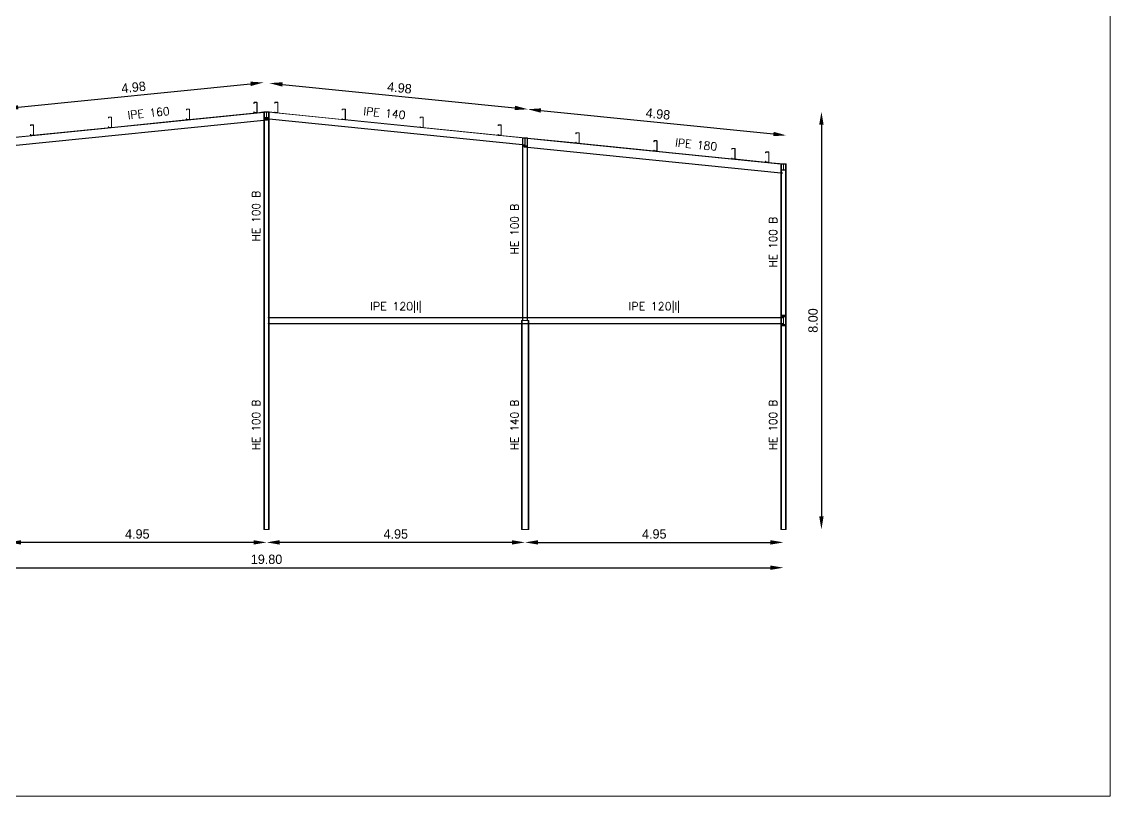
# Model space of a CAD drawing. Header units: millimetres. Extents: x 0 to 149, y -64 to 103.
# Drawn here: x 83.53 to 104.37, y 60.73 to 75.57 of the extents above; entities that cross this region are included whole.
import ezdxf
from ezdxf.enums import TextEntityAlignment as Align

# ---------------------------------------------------------------- set-up
doc = ezdxf.new("R2010")
doc.units = ezdxf.units.MM
for name, color, linetype, lineweight in [('BARRAS_DE_ACERO', 7, 'Continuous', 9), ('COTAS', 13, 'Continuous', 9), ('RECUAD_LIMITES', 2, 'Continuous', 0), ('REFERENCIA_DE_LAS_BARRAS', 2, 'Continuous', 9)]:
    doc.layers.add(name, color=color, linetype=linetype, lineweight=lineweight)
doc.styles.add('CYPETXT', font='romans__.ttf', dxfattribs={"height": 0.2})
doc.styles.add('RomanS', font='')
doc.styles.get('RomanS').set_extended_font_data('Porsche')
doc.dimstyles.new('100-color', dxfattribs={"dimtxt": 0.18, "dimasz": 0.25, "dimexe": 0, "dimexo": 0.5, "dimgap": 0.07, "dimtad": 1, "dimzin": 4, "dimdsep": 46, "dimtxsty": 'RomanS', "dimcen": 0.1, "dimse1": 1, "dimse2": 1, "dimadec": 0, "dimazin": 0, "dimtfac": 1, "dimtix": 1, "dimtmove": 2, "dimatfit": 3, "dimfxl": 1, "dimtvp": 1.058824, "dimtolj": 1, "dimtzin": 1, "dimarcsym": 0})

# ---------------------------------------------------------------- blocks, each defined once
blk = doc.blocks.new('*D194')
at = {"layer": 'COTAS', "color": 0, "lineweight": -2, "transparency": 16777216}
blk.add_line((87.963, 65.594), (83.513, 65.594), dxfattribs=at)
at = {"layer": 'COTAS', "color": 0, "transparency": 16777216}
for points in [[(83.513, 65.636), (83.513, 65.552), (83.263, 65.594)], [(87.963, 65.636), (87.963, 65.552), (88.213, 65.594)]]:
    blk.add_solid(points, dxfattribs=at)
at = {"layer": 'Defpoints', "color": 0, "transparency": 16777216}
for p in [(83.263, 65.843), (88.213, 65.843), (83.263, 65.594)]:
    blk.add_point(p, dxfattribs=at)
at = {"layer": 'COTAS', "color": 0, "transparency": 16777216, "insert": (85.738, 65.754), "char_height": 0.18, "attachment_point": 5, "style": 'RomanS'}
blk.add_mtext('\\A1;4.95', dxfattribs=at)
blk = doc.blocks.new('*D195')
at = {"layer": 'COTAS', "color": 0, "lineweight": -2, "transparency": 16777216}
blk.add_line((92.913, 65.594), (88.463, 65.594), dxfattribs=at)
at = {"layer": 'COTAS', "color": 0, "transparency": 16777216}
for points in [[(88.463, 65.636), (88.463, 65.552), (88.213, 65.594)], [(92.913, 65.636), (92.913, 65.552), (93.163, 65.594)]]:
    blk.add_solid(points, dxfattribs=at)
at = {"layer": 'Defpoints', "color": 0, "transparency": 16777216}
for p in [(88.213, 65.843), (93.163, 65.843), (88.213, 65.594)]:
    blk.add_point(p, dxfattribs=at)
at = {"layer": 'COTAS', "color": 0, "transparency": 16777216, "insert": (90.688, 65.754), "char_height": 0.18, "attachment_point": 5, "style": 'RomanS'}
blk.add_mtext('\\A1;4.95', dxfattribs=at)
blk = doc.blocks.new('*D196')
at = {"layer": 'COTAS', "color": 0, "lineweight": -2, "transparency": 16777216}
blk.add_line((78.563, 65.109), (97.863, 65.109), dxfattribs=at)
at = {"layer": 'COTAS', "color": 0, "transparency": 16777216}
for points in [[(78.563, 65.151), (78.563, 65.068), (78.313, 65.109)], [(97.863, 65.151), (97.863, 65.068), (98.113, 65.109)]]:
    blk.add_solid(points, dxfattribs=at)
at = {"layer": 'Defpoints', "color": 0, "transparency": 16777216}
for p in [(78.313, 65.843), (98.113, 65.843), (98.113, 65.109)]:
    blk.add_point(p, dxfattribs=at)
at = {"layer": 'COTAS', "color": 0, "transparency": 16777216, "insert": (88.213, 65.269), "char_height": 0.18, "attachment_point": 5, "style": 'RomanS'}
blk.add_mtext('\\A1;19.80', dxfattribs=at)
blk = doc.blocks.new('*D199')
at = {"layer": 'COTAS', "color": 0, "lineweight": -2, "transparency": 16777216}
blk.add_line((93.413, 65.594), (97.863, 65.594), dxfattribs=at)
at = {"layer": 'COTAS', "color": 0, "transparency": 16777216}
for points in [[(93.413, 65.636), (93.413, 65.552), (93.163, 65.594)], [(97.863, 65.636), (97.863, 65.552), (98.113, 65.594)]]:
    blk.add_solid(points, dxfattribs=at)
at = {"layer": 'Defpoints', "color": 0, "transparency": 16777216}
for p in [(93.163, 65.843), (98.113, 65.843), (98.113, 65.594)]:
    blk.add_point(p, dxfattribs=at)
at = {"layer": 'COTAS', "color": 0, "transparency": 16777216, "insert": (95.638, 65.754), "char_height": 0.18, "attachment_point": 5, "style": 'RomanS'}
blk.add_mtext('\\A1;4.95', dxfattribs=at)
blk = doc.blocks.new('*D201')
at = {"layer": 'COTAS', "color": 0, "lineweight": -2, "transparency": 16777216}
blk.add_line((76.953, 73.593), (76.953, 70.093), dxfattribs=at)
at = {"layer": 'COTAS', "color": 0, "transparency": 16777216}
for points in [[(76.912, 73.593), (76.995, 73.593), (76.953, 73.843)], [(76.912, 70.093), (76.995, 70.093), (76.953, 69.843)]]:
    blk.add_solid(points, dxfattribs=at)
at = {"layer": 'Defpoints', "color": 0, "transparency": 16777216}
for p in [(88.213, 73.843), (76.953, 69.843), (88.213, 69.843)]:
    blk.add_point(p, dxfattribs=at)
at = {"layer": 'COTAS', "color": 0, "transparency": 16777216, "insert": (76.793, 71.843), "char_height": 0.18, "attachment_point": 5, "rotation": 90, "style": 'RomanS'}
blk.add_mtext('\\A1;4.00', dxfattribs=at)
blk = doc.blocks.new('*D203')
at = {"layer": 'COTAS', "color": 0, "lineweight": -2, "transparency": 16777216}
blk.add_line((83.455, 73.927), (87.908, 74.377), dxfattribs=at)
at = {"layer": 'COTAS', "color": 0, "transparency": 16777216}
for points in [[(87.904, 74.418), (87.912, 74.335), (88.157, 74.402)], [(83.451, 73.968), (83.46, 73.885), (83.207, 73.902)]]:
    blk.add_solid(points, dxfattribs=at)
at = {"layer": 'Defpoints', "color": 0, "transparency": 16777216}
for p in [(88.157, 74.402), (88.213, 73.843), (83.263, 73.343)]:
    blk.add_point(p, dxfattribs=at)
at = {"layer": 'COTAS', "color": 0, "transparency": 16777216, "insert": (85.666, 74.311), "char_height": 0.18, "attachment_point": 5, "rotation": 5.7679, "style": 'RomanS'}
blk.add_mtext('\\A1;4.98', dxfattribs=at)
blk = doc.blocks.new('*D204')
at = {"layer": 'COTAS', "color": 0, "lineweight": -2, "transparency": 16777216}
blk.add_line((88.517, 74.365), (92.97, 73.916), dxfattribs=at)
at = {"layer": 'COTAS', "color": 0, "transparency": 16777216}
for points in [[(88.521, 74.407), (88.513, 74.324), (88.268, 74.39)], [(92.974, 73.957), (92.965, 73.874), (93.218, 73.89)]]:
    blk.add_solid(points, dxfattribs=at)
at = {"layer": 'Defpoints', "color": 0, "transparency": 16777216}
for p in [(88.213, 73.843), (93.218, 73.89), (93.163, 73.343)]:
    blk.add_point(p, dxfattribs=at)
at = {"layer": 'COTAS', "color": 0, "transparency": 16777216, "insert": (90.759, 74.3), "char_height": 0.18, "attachment_point": 5, "rotation": 354.2321, "style": 'RomanS'}
blk.add_mtext('\\A1;4.98', dxfattribs=at)
blk = doc.blocks.new('*D205')
at = {"layer": 'COTAS', "color": 0, "lineweight": -2, "transparency": 16777216}
blk.add_line((93.467, 73.865), (97.92, 73.416), dxfattribs=at)
at = {"layer": 'COTAS', "color": 0, "transparency": 16777216}
for points in [[(93.471, 73.907), (93.463, 73.824), (93.218, 73.89)], [(97.924, 73.457), (97.915, 73.374), (98.168, 73.39)]]:
    blk.add_solid(points, dxfattribs=at)
at = {"layer": 'Defpoints', "color": 0, "transparency": 16777216}
for p in [(98.168, 73.39), (93.163, 73.343), (98.113, 72.843)]:
    blk.add_point(p, dxfattribs=at)
at = {"layer": 'COTAS', "color": 0, "transparency": 16777216, "insert": (95.709, 73.8), "char_height": 0.18, "attachment_point": 5, "rotation": 354.2321, "style": 'RomanS'}
blk.add_mtext('\\A1;4.98', dxfattribs=at)
blk = doc.blocks.new('*D207')
at = {"layer": 'COTAS', "color": 0, "lineweight": -2, "transparency": 16777216}
blk.add_line((98.839, 73.593), (98.839, 66.093), dxfattribs=at)
at = {"layer": 'COTAS', "color": 0, "transparency": 16777216}
for points in [[(98.797, 73.593), (98.881, 73.593), (98.839, 73.843)], [(98.797, 66.093), (98.881, 66.093), (98.839, 65.843)]]:
    blk.add_solid(points, dxfattribs=at)
at = {"layer": 'Defpoints', "color": 0, "transparency": 16777216}
for p in [(88.213, 73.843), (88.213, 65.843), (98.839, 65.843)]:
    blk.add_point(p, dxfattribs=at)
at = {"layer": 'COTAS', "color": 0, "transparency": 16777216, "insert": (98.679, 69.843), "char_height": 0.18, "attachment_point": 5, "rotation": 90, "style": 'RomanS'}
blk.add_mtext('\\A1;8.00', dxfattribs=at)

msp = doc.modelspace()

# ---------------------------------------------------------------- linework, layer by layer
at = {"layer": 'BARRAS_DE_ACERO'}
for p, q in [((87.971, 74.02), (87.972, 74.021)), ((87.971, 74.02), (87.971, 74.018)), ((87.971, 74.003), (87.971, 74.018)), ((87.973, 74.003), (87.971, 74.003)), ((87.972, 74.021), (87.973, 74.022)), ((87.973, 74.022), (87.975, 74.023)), ((87.973, 74.003), (87.973, 74.018)), ((88.026, 74.023), (87.975, 74.023)), ((88.028, 74.022), (88.026, 74.023)), ((88.026, 74.021), (88.027, 74.02)), ((88.028, 74.02), (88.027, 74.02)), ((88.028, 74.022), (88.029, 74.021)), ((88.028, 74.019), (88.028, 74.02)), ((88.029, 74.018), (88.028, 74.019)), ((88.03, 74.02), (88.029, 74.021)), ((88.029, 74.018), (88.029, 73.827)), ((88.031, 74.018), (88.03, 74.02)), ((88.031, 74.018), (88.031, 73.827)), ((88.37, 74.021), (88.369, 74.02)), ((88.369, 74.02), (88.369, 74.018)), ((88.369, 74.018), (88.369, 74.003)), ((88.369, 74.003), (88.371, 74.003)), ((88.371, 74.022), (88.37, 74.021)), ((88.373, 74.023), (88.371, 74.022)), ((88.371, 74.003), (88.371, 74.018)), ((88.372, 74.02), (88.373, 74.021)), ((88.373, 74.023), (88.424, 74.023)), ((88.424, 74.021), (88.373, 74.021)), ((88.426, 74.022), (88.424, 74.023)), ((88.427, 74.021), (88.426, 74.022)), ((88.426, 74.02), (88.426, 74.019)), ((88.426, 74.019), (88.427, 74.018)), ((88.427, 74.021), (88.428, 74.02)), ((88.427, 74.018), (88.427, 73.827)), ((88.429, 74.018), (88.428, 74.02)), ((88.429, 73.827), (88.429, 74.018)), ((88.163, 73.83), (83.337, 73.343)), ((86.678, 73.889), (86.677, 73.887)), ((86.677, 73.887), (86.677, 73.872)), ((86.679, 73.872), (86.677, 73.872)), ((86.679, 73.891), (86.678, 73.889)), ((86.68, 73.892), (86.679, 73.891)), ((86.68, 73.889), (86.679, 73.888)), ((86.679, 73.888), (86.679, 73.887)), ((86.679, 73.887), (86.679, 73.872)), ((86.682, 73.892), (86.68, 73.892)), ((86.682, 73.892), (86.733, 73.892)), ((86.733, 73.892), (86.734, 73.892)), ((86.736, 73.891), (86.734, 73.892)), ((86.735, 73.889), (86.734, 73.89)), ((86.736, 73.891), (86.737, 73.889)), ((86.736, 73.693), (88.014, 73.823)), ((86.737, 73.889), (86.737, 73.887)), ((87.971, 73.843), (87.971, 73.827)), ((87.973, 73.843), (87.971, 73.843)), ((87.971, 73.825), (87.971, 73.827)), ((87.971, 73.825), (87.972, 73.824)), ((87.972, 73.824), (87.973, 73.823)), ((87.973, 73.827), (87.973, 73.843)), ((87.973, 73.826), (87.973, 73.827)), ((87.973, 73.825), (87.973, 73.826)), ((87.973, 73.825), (87.974, 73.825)), ((87.973, 73.823), (87.975, 73.823)), ((87.974, 73.825), (87.975, 73.825)), ((87.975, 73.823), (88.014, 73.823)), ((88.026, 73.823), (88.014, 73.823)), ((88.026, 73.823), (88.028, 73.823)), ((88.028, 73.826), (88.029, 73.827)), ((88.029, 73.824), (88.028, 73.823)), ((88.029, 73.824), (88.03, 73.824)), ((88.03, 73.824), (88.163, 73.838)), ((88.03, 73.825), (88.031, 73.827)), ((88.03, 73.824), (88.03, 73.825)), ((88.163, 73.83), (88.163, 73.684)), ((88.177, 73.843), (88.173, 73.843)), ((88.173, 73.688), (88.173, 73.831)), ((88.177, 73.839), (88.177, 73.843)), ((88.177, 73.839), (88.177, 73.836)), ((88.211, 73.836), (88.177, 73.836)), ((88.211, 73.836), (88.211, 73.835)), ((88.25, 73.836), (88.215, 73.836)), ((88.215, 73.835), (88.215, 73.836)), ((88.215, 73.835), (88.253, 73.832)), ((88.215, 73.754), (88.215, 73.835)), ((88.25, 73.843), (88.25, 73.839)), ((88.25, 73.839), (88.253, 73.839)), ((88.25, 73.839), (88.25, 73.836)), ((88.253, 73.839), (88.253, 73.843)), ((88.253, 73.839), (88.253, 73.832)), ((88.253, 73.832), (88.253, 73.705)), ((93.113, 73.341), (88.263, 73.831)), ((88.263, 73.831), (88.263, 73.704)), ((88.369, 73.843), (88.369, 73.827)), ((88.371, 73.843), (88.369, 73.843)), ((88.369, 73.827), (88.369, 73.827)), ((88.371, 73.827), (88.371, 73.843)), ((88.371, 73.827), (88.371, 73.827)), ((88.371, 73.827), (88.392, 73.825)), ((88.371, 73.826), (88.371, 73.827)), ((88.371, 73.825), (88.371, 73.826)), ((88.371, 73.825), (88.372, 73.825)), ((88.373, 73.825), (88.372, 73.825)), ((88.392, 73.825), (88.373, 73.825)), ((88.424, 73.825), (88.392, 73.825)), ((88.424, 73.823), (88.412, 73.823)), ((88.425, 73.825), (88.424, 73.825)), ((88.424, 73.823), (88.426, 73.823)), ((88.425, 73.825), (88.426, 73.825)), ((88.427, 73.827), (88.426, 73.826)), ((88.426, 73.825), (88.426, 73.826)), ((88.426, 73.823), (88.427, 73.824)), ((88.427, 73.824), (88.428, 73.825)), ((88.428, 73.825), (88.429, 73.827)), ((89.662, 73.889), (89.663, 73.891)), ((89.662, 73.889), (89.662, 73.887)), ((89.662, 73.872), (89.662, 73.887)), ((89.664, 73.872), (89.662, 73.872)), ((89.663, 73.891), (89.665, 73.892)), ((89.665, 73.889), (89.664, 73.888)), ((89.664, 73.887), (89.664, 73.888)), ((89.664, 73.887), (89.664, 73.872)), ((89.665, 73.892), (89.667, 73.892)), ((89.666, 73.89), (89.665, 73.889)), ((89.666, 73.89), (89.667, 73.89)), ((89.667, 73.892), (89.718, 73.892)), ((89.718, 73.89), (89.667, 73.89)), ((89.719, 73.892), (89.718, 73.892)), ((89.718, 73.89), (89.719, 73.89)), ((89.719, 73.892), (89.721, 73.891)), ((89.719, 73.89), (89.719, 73.889)), ((89.719, 73.889), (89.72, 73.888)), ((89.721, 73.891), (89.722, 73.889)), ((89.722, 73.889), (89.722, 73.887)), ((83.353, 73.198), (88.163, 73.684)), ((83.353, 73.191), (88.163, 73.677)), ((83.693, 73.588), (83.692, 73.586)), ((83.692, 73.57), (83.692, 73.586)), ((83.693, 73.588), (83.694, 73.589)), ((83.695, 73.59), (83.694, 73.589)), ((83.694, 73.586), (83.695, 73.587)), ((83.695, 73.59), (83.697, 73.59)), ((83.695, 73.588), (83.695, 73.587)), ((83.695, 73.588), (83.696, 73.588)), ((83.697, 73.59), (83.748, 73.59)), ((83.75, 73.59), (83.748, 73.59)), ((83.748, 73.588), (83.749, 73.588)), ((83.75, 73.588), (83.749, 73.588)), ((83.75, 73.59), (83.751, 73.589)), ((83.751, 73.589), (83.752, 73.588)), ((83.752, 73.588), (83.752, 73.586)), ((83.752, 73.586), (83.752, 73.395)), ((85.186, 73.74), (85.185, 73.738)), ((85.185, 73.738), (85.185, 73.737)), ((85.185, 73.721), (85.185, 73.737)), ((85.185, 73.721), (85.187, 73.721)), ((85.188, 73.741), (85.186, 73.74)), ((85.188, 73.738), (85.187, 73.738)), ((85.187, 73.737), (85.187, 73.738)), ((85.187, 73.721), (85.187, 73.737)), ((85.189, 73.741), (85.188, 73.741)), ((85.24, 73.741), (85.189, 73.741)), ((85.24, 73.739), (85.189, 73.739)), ((85.24, 73.741), (85.242, 73.741)), ((85.242, 73.741), (85.244, 73.74)), ((85.244, 73.74), (85.245, 73.738)), ((85.245, 73.737), (85.245, 73.738)), ((86.677, 73.712), (86.679, 73.712)), ((86.677, 73.712), (86.677, 73.696)), ((86.678, 73.695), (86.677, 73.696)), ((86.678, 73.695), (86.679, 73.693)), ((86.679, 73.712), (86.679, 73.696)), ((86.679, 73.695), (86.679, 73.696)), ((86.679, 73.693), (86.68, 73.692)), ((86.68, 73.692), (86.682, 73.692)), ((86.682, 73.694), (86.681, 73.694)), ((86.682, 73.692), (86.721, 73.692)), ((86.721, 73.692), (86.733, 73.692)), ((86.735, 73.695), (86.735, 73.696)), ((86.735, 73.695), (86.735, 73.695)), ((86.737, 73.695), (86.736, 73.693)), ((88.163, 73.677), (88.163, 73.684)), ((88.163, 65.843), (88.163, 73.677)), ((88.228, 73.691), (88.173, 73.685)), ((88.173, 73.685), (88.173, 73.688)), ((88.173, 73.685), (88.173, 73.678)), ((88.173, 73.678), (88.229, 73.683)), ((88.173, 69.843), (88.173, 73.678)), ((88.198, 73.71), (88.177, 73.71)), ((88.177, 73.703), (88.177, 73.71)), ((88.206, 73.703), (88.177, 73.703)), ((88.2, 73.71), (88.198, 73.71)), ((88.2, 73.71), (88.202, 73.71)), ((88.2, 73.71), (88.202, 73.71)), ((88.2, 73.71), (88.2, 73.71)), ((88.206, 73.71), (88.202, 73.71)), ((88.206, 73.71), (88.202, 73.71)), ((88.211, 73.71), (88.206, 73.71)), ((88.206, 73.703), (88.22, 73.701)), ((88.227, 73.703), (88.206, 73.703)), ((88.211, 73.723), (88.211, 73.71)), ((88.215, 73.74), (88.215, 73.754)), ((88.215, 73.74), (88.215, 73.729)), ((88.215, 73.723), (88.215, 73.729)), ((88.227, 73.71), (88.215, 73.71)), ((88.227, 73.7), (88.22, 73.701)), ((88.245, 73.723), (88.225, 73.723)), ((88.25, 73.71), (88.227, 73.71)), ((88.227, 73.7), (88.253, 73.698)), ((88.228, 73.691), (88.229, 73.683)), ((88.245, 73.729), (88.245, 73.723)), ((88.25, 73.71), (88.25, 73.705)), ((88.25, 73.705), (88.253, 73.705)), ((88.253, 73.698), (88.253, 73.705)), ((88.253, 73.698), (88.253, 69.903)), ((88.263, 73.704), (88.263, 73.697)), ((88.263, 73.704), (93.113, 73.214)), ((88.263, 69.903), (88.263, 73.697)), ((93.113, 73.207), (88.263, 73.697)), ((89.662, 73.696), (89.662, 73.712)), ((89.662, 73.712), (89.664, 73.712)), ((89.662, 73.696), (89.662, 73.696)), ((89.662, 73.695), (89.663, 73.693)), ((89.663, 73.693), (89.665, 73.692)), ((89.664, 73.712), (89.664, 73.696)), ((89.664, 73.696), (89.664, 73.696)), ((89.665, 73.695), (89.664, 73.695)), ((89.666, 73.694), (89.665, 73.695)), ((89.665, 73.692), (89.667, 73.692)), ((89.667, 73.694), (89.666, 73.694)), ((89.686, 73.694), (89.667, 73.694)), ((89.706, 73.692), (89.667, 73.692)), ((89.686, 73.694), (89.718, 73.694)), ((89.706, 73.692), (89.718, 73.692)), ((91.154, 73.546), (89.706, 73.692)), ((89.718, 73.694), (89.719, 73.694)), ((89.718, 73.692), (89.719, 73.692)), ((89.72, 73.695), (89.719, 73.695)), ((89.719, 73.694), (89.719, 73.695)), ((89.719, 73.692), (89.721, 73.693)), ((89.72, 73.695), (89.72, 73.696)), ((89.722, 73.695), (89.721, 73.693)), ((91.155, 73.738), (91.154, 73.737)), ((91.154, 73.737), (91.154, 73.721)), ((91.155, 73.738), (91.156, 73.74)), ((91.157, 73.741), (91.156, 73.74)), ((91.157, 73.741), (91.159, 73.741)), ((91.158, 73.739), (91.157, 73.738)), ((91.157, 73.738), (91.157, 73.738)), ((91.158, 73.739), (91.159, 73.739)), ((91.159, 73.741), (91.21, 73.741)), ((91.21, 73.739), (91.159, 73.739)), ((91.21, 73.741), (91.212, 73.741)), ((91.21, 73.739), (91.211, 73.739)), ((91.212, 73.738), (91.211, 73.739)), ((91.213, 73.74), (91.212, 73.741)), ((91.212, 73.737), (91.212, 73.738)), ((91.212, 73.738), (91.212, 73.738)), ((91.212, 73.737), (91.212, 73.546)), ((91.214, 73.546), (91.214, 73.737)), ((92.647, 73.588), (92.648, 73.589)), ((92.647, 73.586), (92.647, 73.588)), ((92.647, 73.586), (92.647, 73.57)), ((92.65, 73.59), (92.648, 73.589)), ((92.649, 73.57), (92.649, 73.586)), ((92.65, 73.59), (92.651, 73.59)), ((92.65, 73.588), (92.65, 73.588)), ((92.65, 73.588), (92.651, 73.588)), ((92.702, 73.59), (92.651, 73.59)), ((92.651, 73.588), (92.702, 73.588)), ((92.704, 73.59), (92.702, 73.59)), ((92.702, 73.588), (92.703, 73.588)), ((92.704, 73.588), (92.703, 73.588)), ((92.704, 73.59), (92.706, 73.589)), ((92.704, 73.588), (92.705, 73.587)), ((92.705, 73.586), (92.705, 73.587)), ((92.705, 73.395), (92.705, 73.586)), ((92.706, 73.589), (92.707, 73.588)), ((83.736, 73.39), (83.263, 73.343)), ((83.692, 73.41), (83.692, 73.395)), ((83.692, 73.41), (83.694, 73.41)), ((83.692, 73.395), (83.693, 73.393)), ((83.693, 73.393), (83.694, 73.392)), ((83.694, 73.392), (83.695, 73.391)), ((83.695, 73.394), (83.695, 73.393)), ((83.696, 73.393), (83.695, 73.393)), ((83.695, 73.391), (83.697, 73.39)), ((83.696, 73.393), (83.697, 73.392)), ((83.697, 73.392), (83.748, 73.392)), ((83.697, 73.39), (83.736, 73.39)), ((83.748, 73.39), (83.736, 73.39)), ((83.748, 73.392), (83.749, 73.393)), ((83.75, 73.391), (83.748, 73.39)), ((83.749, 73.393), (83.75, 73.393)), ((83.751, 73.392), (83.75, 73.391)), ((85.185, 73.561), (85.185, 73.546)), ((85.187, 73.561), (85.185, 73.561)), ((85.185, 73.544), (85.185, 73.546)), ((85.185, 73.544), (85.186, 73.542)), ((85.186, 73.542), (85.188, 73.541)), ((85.187, 73.546), (85.187, 73.561)), ((85.188, 73.544), (85.188, 73.543)), ((85.189, 73.543), (85.188, 73.543)), ((85.188, 73.541), (85.189, 73.541)), ((85.24, 73.543), (85.189, 73.543)), ((85.189, 73.541), (85.228, 73.541)), ((85.228, 73.541), (85.24, 73.541)), ((85.241, 73.543), (85.24, 73.543)), ((85.242, 73.541), (85.24, 73.541)), ((85.241, 73.543), (85.242, 73.544)), ((85.242, 73.544), (85.243, 73.545)), ((85.242, 73.541), (85.244, 73.542)), ((85.245, 73.544), (85.244, 73.543)), ((91.154, 73.546), (91.154, 73.561)), ((91.154, 73.561), (91.156, 73.561)), ((91.154, 73.546), (91.155, 73.544)), ((91.154, 73.546), (91.154, 73.546)), ((91.155, 73.544), (91.156, 73.542)), ((91.156, 73.561), (91.156, 73.546)), ((91.157, 73.545), (91.156, 73.546)), ((91.156, 73.542), (91.157, 73.541)), ((91.157, 73.544), (91.157, 73.545)), ((91.157, 73.545), (91.157, 73.545)), ((91.158, 73.543), (91.157, 73.544)), ((91.157, 73.541), (91.159, 73.541)), ((91.159, 73.543), (91.158, 73.543)), ((91.159, 73.541), (91.198, 73.541)), ((91.178, 73.543), (91.21, 73.543)), ((92.647, 73.395), (91.198, 73.541)), ((91.198, 73.541), (91.21, 73.541)), ((91.211, 73.543), (91.21, 73.543)), ((91.212, 73.544), (91.211, 73.543)), ((91.212, 73.545), (91.212, 73.546)), ((91.212, 73.544), (91.212, 73.545)), ((91.214, 73.544), (91.213, 73.542)), ((91.214, 73.546), (91.214, 73.544)), ((92.647, 73.57), (92.649, 73.57)), ((92.647, 73.395), (92.647, 73.41)), ((92.647, 73.41), (92.649, 73.41)), ((92.647, 73.395), (92.647, 73.395)), ((92.647, 73.395), (92.647, 73.393)), ((92.647, 73.393), (92.648, 73.392)), ((92.648, 73.392), (92.65, 73.391)), ((92.649, 73.41), (92.649, 73.395)), ((92.649, 73.395), (92.649, 73.395)), ((92.67, 73.392), (92.649, 73.395)), ((92.649, 73.395), (92.649, 73.394)), ((92.649, 73.394), (92.65, 73.393)), ((92.65, 73.393), (92.651, 73.392)), ((92.65, 73.393), (92.65, 73.393)), ((92.651, 73.39), (92.65, 73.391)), ((92.67, 73.392), (92.651, 73.392)), ((92.69, 73.39), (92.651, 73.39)), ((92.67, 73.392), (92.702, 73.392)), ((92.69, 73.39), (92.702, 73.39)), ((92.703, 73.393), (92.702, 73.392)), ((92.704, 73.391), (92.702, 73.39)), ((92.704, 73.393), (92.703, 73.393)), ((92.705, 73.394), (92.704, 73.393)), ((92.706, 73.392), (92.704, 73.391)), ((92.705, 73.394), (92.705, 73.395)), ((92.706, 73.392), (92.707, 73.393)), ((92.707, 73.395), (92.707, 73.393)), ((94.14, 73.437), (94.139, 73.435)), ((94.139, 73.42), (94.139, 73.435)), ((94.139, 73.42), (94.141, 73.42)), ((94.14, 73.437), (94.141, 73.438)), ((94.141, 73.438), (94.142, 73.439)), ((94.142, 73.437), (94.141, 73.436)), ((94.141, 73.436), (94.141, 73.435)), ((94.141, 73.435), (94.141, 73.42)), ((94.142, 73.439), (94.144, 73.44)), ((94.143, 73.437), (94.142, 73.437)), ((94.143, 73.437), (94.144, 73.438)), ((94.144, 73.44), (94.195, 73.44)), ((94.195, 73.438), (94.144, 73.438)), ((94.195, 73.44), (94.197, 73.439)), ((94.196, 73.437), (94.195, 73.438)), ((94.197, 73.437), (94.196, 73.437)), ((94.198, 73.438), (94.197, 73.439)), ((94.197, 73.436), (94.197, 73.437)), ((94.197, 73.435), (94.197, 73.436)), ((94.197, 73.244), (94.197, 73.435)), ((94.198, 73.438), (94.199, 73.437)), ((93.113, 73.343), (93.113, 73.341)), ((93.113, 73.343), (93.122, 73.343)), ((93.113, 73.341), (93.113, 73.214)), ((93.113, 73.214), (93.113, 73.207)), ((93.113, 69.963), (93.113, 73.207)), ((93.122, 73.34), (93.122, 73.343)), ((93.122, 73.335), (93.122, 73.34)), ((93.122, 73.335), (93.123, 73.335)), ((93.123, 73.183), (93.122, 73.183)), ((93.123, 73.213), (93.15, 73.21)), ((93.123, 73.206), (93.123, 73.19)), ((93.161, 73.19), (93.123, 73.19)), ((93.123, 73.183), (93.123, 69.943)), ((93.147, 73.183), (93.123, 73.183)), ((93.145, 73.164), (93.146, 73.171)), ((93.203, 73.166), (93.146, 73.171)), ((93.196, 73.183), (93.147, 73.183)), ((93.15, 73.21), (93.149, 73.203)), ((93.161, 73.335), (93.161, 73.318)), ((93.161, 73.19), (93.161, 73.318)), ((93.204, 73.343), (93.163, 73.343)), ((93.166, 73.335), (93.166, 73.334)), ((93.203, 73.335), (93.166, 73.335)), ((93.166, 73.334), (93.166, 73.306)), ((93.203, 73.331), (93.166, 73.334)), ((93.166, 73.19), (93.166, 73.306)), ((93.166, 73.19), (93.203, 73.19)), ((93.2, 73.183), (93.196, 73.183)), ((93.203, 73.183), (93.2, 73.183)), ((93.203, 73.194), (93.203, 73.331)), ((93.204, 73.183), (93.203, 73.183)), ((93.204, 73.338), (93.204, 73.335)), ((93.204, 73.19), (93.204, 73.183)), ((93.213, 73.338), (93.213, 73.343)), ((93.213, 73.165), (93.213, 73.33)), ((94.139, 73.244), (94.139, 73.26)), ((94.139, 73.26), (94.141, 73.26)), ((94.14, 73.242), (94.139, 73.244)), ((94.141, 73.241), (94.14, 73.242)), ((94.141, 73.244), (94.141, 73.26)), ((94.141, 73.244), (94.163, 73.242)), ((94.141, 73.244), (94.141, 73.244)), ((94.141, 73.244), (94.141, 73.243)), ((94.141, 73.243), (94.142, 73.242)), ((94.141, 73.241), (94.142, 73.24)), ((94.142, 73.242), (94.143, 73.242)), ((94.144, 73.24), (94.142, 73.24)), ((94.143, 73.242), (94.144, 73.242)), ((94.144, 73.242), (94.163, 73.242)), ((94.183, 73.24), (94.144, 73.24)), ((94.183, 73.24), (94.195, 73.24)), ((94.183, 73.24), (95.632, 73.093)), ((94.197, 73.24), (94.195, 73.24)), ((94.197, 73.242), (94.196, 73.242)), ((94.197, 73.244), (94.197, 73.243)), ((94.197, 73.242), (94.197, 73.243)), ((94.198, 73.241), (94.197, 73.24)), ((94.198, 73.241), (94.199, 73.242)), ((94.199, 73.242), (94.199, 73.244)), ((95.633, 73.288), (95.632, 73.286)), ((95.632, 73.284), (95.632, 73.286)), ((95.632, 73.269), (95.632, 73.284)), ((95.634, 73.269), (95.632, 73.269)), ((95.633, 73.288), (95.634, 73.289)), ((95.636, 73.289), (95.634, 73.289)), ((95.636, 73.287), (95.635, 73.287)), ((95.687, 73.289), (95.636, 73.289)), ((95.636, 73.287), (95.687, 73.287)), ((95.689, 73.289), (95.687, 73.289)), ((95.687, 73.287), (95.688, 73.287)), ((95.688, 73.287), (95.689, 73.286)), ((95.689, 73.289), (95.69, 73.288)), ((95.689, 73.286), (95.689, 73.285)), ((95.69, 73.284), (95.689, 73.285)), ((95.691, 73.286), (95.69, 73.288)), ((95.69, 73.093), (95.69, 73.284)), ((95.692, 73.284), (95.691, 73.286)), ((95.692, 73.093), (95.692, 73.284)), ((93.145, 73.164), (93.203, 73.158)), ((93.203, 73.158), (93.203, 73.166)), ((93.213, 73.157), (93.213, 73.165)), ((93.213, 73.165), (98.063, 72.675)), ((98.063, 72.667), (93.213, 73.157)), ((95.632, 73.109), (95.634, 73.109)), ((95.632, 73.109), (95.632, 73.093)), ((95.632, 73.093), (95.632, 73.093)), ((95.632, 73.093), (95.632, 73.092)), ((95.633, 73.09), (95.632, 73.092)), ((95.633, 73.09), (95.634, 73.089)), ((95.634, 73.109), (95.634, 73.093)), ((95.634, 73.093), (95.634, 73.093)), ((95.634, 73.093), (95.655, 73.091)), ((95.634, 73.092), (95.635, 73.091)), ((95.636, 73.089), (95.634, 73.089)), ((95.636, 73.091), (95.635, 73.091)), ((95.636, 73.091), (95.655, 73.091)), ((95.675, 73.089), (95.636, 73.089)), ((95.655, 73.091), (95.687, 73.091)), ((95.675, 73.089), (97.124, 72.943)), ((95.687, 73.089), (95.675, 73.089)), ((95.688, 73.091), (95.687, 73.091)), ((95.688, 73.091), (95.689, 73.092)), ((95.689, 73.092), (95.69, 73.093)), ((95.689, 73.092), (95.689, 73.092)), ((95.691, 73.092), (95.692, 73.093)), ((97.124, 73.135), (97.125, 73.137)), ((97.124, 73.135), (97.124, 73.134)), ((97.124, 73.134), (97.124, 73.118)), ((97.126, 72.958), (97.124, 72.958)), ((97.127, 73.138), (97.125, 73.137)), ((97.126, 73.134), (97.126, 73.135)), ((97.126, 72.943), (97.126, 72.958)), ((97.129, 73.138), (97.127, 73.138)), ((97.129, 73.138), (97.18, 73.138)), ((97.18, 73.138), (97.181, 73.138)), ((97.181, 73.138), (97.183, 73.137)), ((97.182, 72.943), (97.182, 73.134)), ((97.184, 73.135), (97.183, 73.137)), ((97.184, 73.134), (97.184, 73.135)), ((97.184, 72.943), (97.184, 73.134)), ((97.772, 73.07), (97.771, 73.068)), ((97.771, 73.068), (97.771, 73.053)), ((97.771, 73.053), (97.773, 73.053)), ((97.774, 73.072), (97.772, 73.071)), ((97.772, 73.07), (97.772, 73.071)), ((97.773, 73.069), (97.774, 73.07)), ((97.773, 73.068), (97.773, 73.069)), ((97.773, 73.068), (97.773, 73.053)), ((97.776, 73.073), (97.774, 73.072)), ((97.775, 73.071), (97.774, 73.07)), ((97.775, 73.071), (97.776, 73.071)), ((97.827, 73.073), (97.776, 73.073)), ((97.827, 73.071), (97.776, 73.071)), ((97.828, 73.072), (97.827, 73.073)), ((97.827, 73.071), (97.828, 73.071)), ((97.828, 73.072), (97.83, 73.071)), ((97.828, 73.07), (97.828, 73.071)), ((97.829, 73.069), (97.828, 73.07)), ((97.829, 73.068), (97.829, 73.069)), ((97.829, 72.877), (97.829, 73.068)), ((97.83, 73.071), (97.831, 73.07)), ((97.831, 73.068), (97.831, 73.07)), ((97.831, 72.877), (97.831, 73.068)), ((97.124, 72.941), (97.124, 72.943)), ((97.124, 72.941), (97.125, 72.939)), ((97.125, 72.939), (97.127, 72.938)), ((97.126, 72.942), (97.126, 72.943)), ((97.126, 72.942), (97.148, 72.94)), ((97.126, 72.942), (97.127, 72.941)), ((97.126, 72.942), (97.126, 72.942)), ((97.127, 72.941), (97.128, 72.94)), ((97.127, 72.938), (97.129, 72.938)), ((97.128, 72.94), (97.129, 72.94)), ((97.148, 72.94), (97.129, 72.94)), ((97.129, 72.938), (97.168, 72.938)), ((97.148, 72.94), (97.18, 72.94)), ((97.168, 72.938), (97.771, 72.877)), ((97.168, 72.938), (97.18, 72.938)), ((97.181, 72.94), (97.18, 72.94)), ((97.181, 72.938), (97.18, 72.938)), ((97.181, 72.941), (97.181, 72.94)), ((97.183, 72.939), (97.181, 72.938)), ((97.184, 72.941), (97.183, 72.939)), ((97.184, 72.943), (97.184, 72.941)), ((97.771, 72.893), (97.773, 72.893)), ((97.771, 72.877), (97.771, 72.893)), ((97.771, 72.877), (97.771, 72.877)), ((97.771, 72.877), (97.772, 72.876)), ((97.772, 72.876), (97.772, 72.874)), ((97.772, 72.874), (97.774, 72.873)), ((97.773, 72.893), (97.773, 72.877)), ((97.773, 72.877), (97.773, 72.876)), ((97.774, 72.876), (97.773, 72.876)), ((97.774, 72.876), (97.775, 72.875)), ((97.774, 72.873), (97.776, 72.873)), ((97.775, 72.875), (97.776, 72.875)), ((97.795, 72.875), (97.776, 72.875)), ((97.815, 72.873), (97.776, 72.873)), ((97.827, 72.875), (97.795, 72.875)), ((98.113, 72.843), (97.815, 72.873)), ((97.827, 72.873), (97.815, 72.873)), ((97.827, 72.875), (97.828, 72.875)), ((97.828, 72.873), (97.827, 72.873)), ((97.829, 72.876), (97.828, 72.876)), ((97.828, 72.875), (97.828, 72.876)), ((97.828, 72.873), (97.83, 72.874)), ((97.829, 72.876), (97.829, 72.877)), ((97.83, 72.874), (97.831, 72.876)), ((97.831, 72.876), (97.831, 72.877)), ((98.063, 72.843), (98.073, 72.843)), ((98.063, 72.843), (98.063, 72.84)), ((98.073, 72.843), (98.073, 72.839)), ((98.073, 72.839), (98.073, 72.674)), ((98.073, 72.839), (98.081, 72.838)), ((98.081, 72.843), (98.081, 72.838)), ((98.113, 72.843), (98.081, 72.843)), ((98.081, 72.836), (98.081, 72.838)), ((98.096, 72.836), (98.081, 72.836)), ((98.096, 72.836), (98.111, 72.835)), ((98.111, 72.836), (98.096, 72.836)), ((98.111, 72.836), (98.111, 72.835)), ((98.111, 72.835), (98.111, 72.729)), ((98.145, 72.843), (98.113, 72.843)), ((98.115, 72.836), (98.115, 72.729)), ((98.145, 72.843), (98.153, 72.843)), ((98.153, 72.843), (98.163, 72.843)), ((98.153, 69.943), (98.153, 72.843)), ((98.163, 72.843), (98.163, 69.943)), ((98.063, 72.675), (98.063, 72.667)), ((98.096, 72.671), (98.073, 72.674)), ((98.073, 72.666), (98.073, 72.674)), ((98.081, 72.723), (98.081, 72.729)), ((98.111, 72.729), (98.081, 72.729)), ((98.145, 72.723), (98.081, 72.723)), ((98.096, 72.671), (98.095, 72.664)), ((98.115, 72.729), (98.145, 72.729)), ((98.145, 72.729), (98.145, 72.723)), ((88.173, 65.843), (88.173, 69.843)), ((88.245, 69.903), (88.253, 69.903)), ((88.245, 69.903), (88.245, 69.896)), ((88.245, 69.896), (88.253, 69.896)), ((88.253, 69.903), (88.253, 69.896)), ((88.253, 69.896), (88.253, 69.849)), ((88.253, 69.849), (88.253, 69.789)), ((88.263, 69.896), (88.263, 69.903)), ((88.263, 69.896), (88.263, 69.789)), ((88.263, 69.896), (93.093, 69.896)), ((93.103, 69.896), (93.093, 69.896)), ((93.093, 69.789), (93.093, 69.843)), ((93.103, 69.843), (93.093, 69.843)), ((93.103, 69.903), (93.223, 69.903)), ((93.103, 69.896), (93.223, 69.896)), ((93.105, 69.843), (93.103, 69.843)), ((93.105, 69.751), (93.105, 69.843)), ((93.105, 69.843), (93.221, 69.843)), ((93.113, 69.963), (93.113, 69.953)), ((93.113, 69.943), (93.113, 69.953)), ((93.113, 69.943), (93.113, 69.934)), ((93.123, 69.943), (93.123, 69.843)), ((93.16, 69.903), (93.16, 69.903)), ((93.166, 69.903), (93.203, 69.903)), ((93.166, 69.903), (93.166, 69.903)), ((93.203, 69.896), (93.166, 69.896)), ((93.203, 69.943), (93.203, 69.843)), ((93.203, 69.903), (93.203, 69.896)), ((93.203, 69.896), (93.203, 69.843)), ((93.203, 69.843), (93.213, 69.843)), ((93.213, 69.963), (93.213, 69.953)), ((93.213, 69.943), (93.213, 69.953)), ((93.213, 69.943), (93.213, 69.934)), ((93.221, 69.751), (93.221, 69.843)), ((93.221, 69.843), (93.223, 69.843)), ((93.223, 69.896), (98.063, 69.896)), ((93.233, 69.843), (93.223, 69.843)), ((98.063, 69.903), (93.233, 69.903)), ((93.233, 69.843), (93.233, 69.789)), ((98.063, 69.934), (98.063, 69.943)), ((98.063, 69.903), (98.063, 69.934)), ((98.073, 69.934), (98.063, 69.934)), ((98.063, 69.903), (98.063, 69.896)), ((98.063, 69.896), (98.063, 69.789)), ((98.073, 69.915), (98.072, 69.915)), ((98.073, 69.943), (98.153, 69.943)), ((98.073, 69.923), (98.073, 69.934)), ((98.11, 69.934), (98.073, 69.934)), ((98.11, 69.915), (98.073, 69.915)), ((98.073, 69.903), (98.073, 69.915)), ((98.11, 69.903), (98.073, 69.903)), ((98.073, 69.896), (98.073, 69.903)), ((98.073, 69.896), (98.11, 69.896)), ((98.073, 69.896), (98.073, 69.789)), ((98.11, 69.923), (98.11, 69.934)), ((98.11, 69.915), (98.11, 69.903)), ((98.11, 69.896), (98.11, 69.903)), ((98.11, 69.896), (98.11, 69.789)), ((98.153, 69.934), (98.116, 69.934)), ((98.116, 69.923), (98.116, 69.934)), ((98.116, 69.915), (98.116, 69.923)), ((98.116, 69.923), (98.153, 69.923)), ((98.116, 69.915), (98.153, 69.915)), ((98.116, 69.843), (98.116, 69.915)), ((98.153, 69.943), (98.163, 69.943)), ((98.153, 69.934), (98.163, 69.934)), ((98.153, 69.923), (98.153, 69.934)), ((98.153, 69.923), (98.154, 69.923)), ((98.153, 69.915), (98.153, 69.77)), ((98.154, 69.915), (98.153, 69.915)), ((98.154, 69.915), (98.154, 69.923)), ((98.163, 69.943), (98.163, 69.934)), ((98.163, 69.751), (98.163, 69.934)), ((88.245, 69.783), (88.245, 69.789)), ((88.263, 69.783), (88.263, 69.789)), ((88.263, 69.789), (93.093, 69.789)), ((93.093, 69.789), (93.233, 69.789)), ((93.093, 69.783), (93.093, 69.732)), ((93.093, 69.783), (93.233, 69.783)), ((93.093, 65.843), (93.093, 69.732)), ((93.113, 69.789), (93.16, 69.789)), ((93.113, 69.783), (93.16, 69.783)), ((93.16, 69.783), (93.16, 69.783)), ((93.213, 69.789), (93.166, 69.789)), ((93.221, 65.843), (93.221, 69.751)), ((93.233, 69.783), (93.233, 69.732)), ((98.063, 69.783), (93.233, 69.783)), ((93.233, 65.843), (93.233, 69.732)), ((98.063, 69.789), (98.063, 69.783)), ((98.063, 69.751), (98.063, 69.783)), ((98.063, 69.743), (98.073, 69.743)), ((98.072, 69.77), (98.073, 69.77)), ((98.072, 69.763), (98.072, 69.77)), ((98.072, 69.763), (98.073, 69.763)), ((98.073, 69.783), (98.073, 69.789)), ((98.073, 69.789), (98.11, 69.789)), ((98.11, 69.783), (98.073, 69.783)), ((98.073, 69.77), (98.073, 69.783)), ((98.073, 69.77), (98.11, 69.77)), ((98.11, 69.763), (98.073, 69.763)), ((98.11, 69.751), (98.073, 69.751)), ((98.073, 65.843), (98.073, 69.743)), ((98.073, 69.743), (98.153, 69.743)), ((98.11, 69.783), (98.11, 69.789)), ((98.11, 69.783), (98.11, 69.777)), ((98.11, 69.77), (98.11, 69.777)), ((98.11, 69.77), (98.11, 69.763)), ((98.11, 69.763), (98.11, 69.751)), ((98.116, 69.77), (98.116, 69.77)), ((98.116, 69.763), (98.153, 69.763)), ((98.116, 69.751), (98.153, 69.751)), ((98.154, 69.77), (98.153, 69.77)), ((98.163, 69.751), (98.153, 69.751)), ((98.163, 69.743), (98.153, 69.743)), ((98.153, 65.843), (98.153, 69.743)), ((98.163, 69.751), (98.163, 69.743)), ((98.163, 69.743), (98.163, 65.843)), ((93.105, 65.843), (93.093, 65.843)), ((93.221, 65.843), (93.105, 65.843)), ((93.233, 65.843), (93.221, 65.843)), ((98.063, 65.843), (98.073, 65.843)), ((98.073, 65.843), (98.153, 65.843)), ((98.163, 65.843), (98.153, 65.843))]:
    msp.add_line(p, q, dxfattribs=at)
for points in [[(87.973, 74.018), (87.973, 74.019), (87.973, 74.02), (87.974, 74.02)], [(88.026, 74.021), (87.975, 74.021), (87.974, 74.02)], [(88.372, 74.02), (88.371, 74.02), (88.371, 74.019), (88.371, 74.018)], [(88.426, 74.02), (88.425, 74.02), (88.424, 74.021)], [(86.68, 73.889), (86.681, 73.89), (86.682, 73.89)], [(86.682, 73.89), (86.733, 73.89), (86.734, 73.89)], [(86.735, 73.889), (86.735, 73.888), (86.735, 73.887), (86.735, 73.696)], [(86.737, 73.695), (86.737, 73.696), (86.737, 73.887)], [(88.028, 73.826), (88.028, 73.825), (88.027, 73.825), (88.026, 73.825), (87.975, 73.825)], [(88.163, 73.843), (88.173, 73.843), (88.173, 73.839)], [(88.163, 73.843), (88.163, 73.838), (88.163, 73.83)], [(88.177, 73.839), (88.173, 73.839), (88.173, 73.831), (88.211, 73.835)], [(88.253, 73.843), (88.25, 73.843), (88.213, 73.843), (88.177, 73.843)], [(88.211, 73.835), (88.211, 73.758), (88.211, 73.746)], [(88.263, 73.838), (88.263, 73.843), (88.253, 73.843)], [(88.369, 73.827), (88.263, 73.838), (88.263, 73.831)], [(88.371, 73.823), (88.37, 73.824), (88.369, 73.825), (88.369, 73.827)], [(88.371, 73.823), (88.373, 73.823), (88.412, 73.823)], [(89.662, 73.695), (89.662, 73.696), (88.412, 73.823)], [(89.72, 73.696), (89.72, 73.887), (89.72, 73.888)], [(89.722, 73.695), (89.722, 73.696), (89.722, 73.887)], [(83.694, 73.586), (83.694, 73.57), (83.692, 73.57)], [(83.748, 73.588), (83.697, 73.588), (83.696, 73.588)], [(83.75, 73.588), (83.75, 73.587), (83.75, 73.586), (83.75, 73.395), (83.75, 73.394), (83.75, 73.393)], [(85.188, 73.738), (85.188, 73.739), (85.189, 73.739)], [(85.24, 73.739), (85.241, 73.739), (85.242, 73.738), (85.243, 73.738)], [(85.243, 73.545), (85.243, 73.546), (85.243, 73.737), (85.243, 73.738)], [(86.721, 73.692), (85.244, 73.543), (85.244, 73.542)], [(85.245, 73.737), (85.245, 73.546), (85.245, 73.544)], [(86.681, 73.694), (86.68, 73.695), (86.679, 73.695)], [(86.682, 73.694), (86.733, 73.694), (86.734, 73.694), (86.735, 73.695)], [(86.733, 73.692), (86.734, 73.692), (86.736, 73.693), (86.736, 73.693)], [(88.211, 73.729), (88.181, 73.729), (88.181, 73.723), (88.211, 73.723)], [(88.211, 73.746), (88.211, 73.729), (88.211, 73.723)], [(88.245, 73.729), (88.225, 73.729), (88.215, 73.729)], [(88.225, 73.723), (88.215, 73.723), (88.215, 73.71)], [(88.227, 73.703), (88.25, 73.703), (88.25, 73.705)], [(89.686, 73.694), (89.664, 73.696), (89.664, 73.695)], [(91.157, 73.738), (91.156, 73.737), (91.156, 73.721), (91.154, 73.721)], [(91.213, 73.74), (91.214, 73.738), (91.214, 73.737)], [(92.649, 73.586), (92.649, 73.587), (92.65, 73.588)], [(92.707, 73.588), (92.707, 73.586), (92.707, 73.395)], [(83.695, 73.394), (83.694, 73.395), (83.694, 73.41)], [(85.228, 73.541), (83.751, 73.392), (83.751, 73.392)], [(83.752, 73.395), (83.752, 73.393), (83.751, 73.392)], [(85.188, 73.544), (85.187, 73.545), (85.187, 73.546)], [(91.159, 73.543), (91.178, 73.543), (91.157, 73.545)], [(91.21, 73.541), (91.212, 73.541), (91.213, 73.542)], [(93.122, 73.343), (93.163, 73.343), (92.69, 73.39)], [(94.199, 73.437), (94.199, 73.435), (94.199, 73.244)], [(93.122, 73.183), (93.122, 73.19), (93.123, 73.19)], [(93.161, 73.335), (93.123, 73.335), (93.123, 73.213)], [(93.123, 73.213), (93.123, 73.206), (93.149, 73.203)], [(93.204, 73.335), (93.203, 73.335), (93.203, 73.331)], [(93.203, 73.194), (93.203, 73.19), (93.204, 73.19)], [(93.203, 73.166), (93.203, 73.177), (93.203, 73.183)], [(93.204, 73.338), (93.204, 73.343), (93.213, 73.343)], [(94.139, 73.244), (94.139, 73.244), (93.213, 73.338), (93.213, 73.33)], [(98.063, 72.675), (98.063, 72.84), (93.213, 73.33)], [(94.163, 73.242), (94.195, 73.242), (94.196, 73.242)], [(95.634, 73.269), (95.634, 73.284), (95.634, 73.285), (95.634, 73.286), (95.635, 73.287)], [(93.203, 73.158), (93.203, 69.943)], [(93.213, 73.157), (93.213, 69.963)], [(95.634, 73.092), (95.634, 73.092), (95.634, 73.093)], [(95.691, 73.092), (95.69, 73.09), (95.689, 73.089), (95.687, 73.089)], [(97.126, 73.134), (97.126, 73.118), (97.124, 73.118)], [(97.124, 72.943), (97.124, 72.943), (97.124, 72.958)], [(97.128, 73.136), (97.127, 73.135), (97.126, 73.135)], [(97.128, 73.136), (97.129, 73.136), (97.18, 73.136)], [(97.181, 73.135), (97.181, 73.136), (97.18, 73.136)], [(97.181, 73.135), (97.182, 73.135), (97.182, 73.134)], [(97.182, 72.943), (97.182, 72.942), (97.181, 72.941)], [(97.773, 72.877), (97.773, 72.877), (97.795, 72.875)], [(98.115, 72.836), (98.145, 72.836), (98.145, 72.843)], [(98.063, 72.667), (98.063, 69.943), (98.073, 69.943)], [(98.095, 72.664), (98.073, 72.666), (98.073, 69.943)], [(93.093, 69.903), (88.263, 69.903)], [(93.103, 69.903), (93.093, 69.903)], [(93.113, 69.934), (93.113, 69.843), (93.123, 69.843)], [(93.16, 69.903), (93.123, 69.903), (93.123, 69.896)], [(93.123, 69.896), (93.16, 69.896), (93.16, 69.896)], [(93.213, 69.934), (93.213, 69.843)], [(93.223, 69.903), (93.233, 69.903)], [(98.073, 69.923), (98.072, 69.923), (98.072, 69.915)], [(98.073, 69.923), (98.11, 69.923), (98.11, 69.915)], [(98.153, 69.77), (98.116, 69.77), (98.116, 69.843)], [(88.163, 65.843), (88.173, 65.843), (88.253, 65.843), (88.253, 69.783)], [(88.245, 69.783), (88.253, 69.783), (88.253, 69.789), (88.245, 69.789)], [(88.253, 65.843), (88.263, 65.843), (88.263, 69.783), (93.093, 69.783), (93.093, 69.789)], [(93.105, 69.751), (93.105, 65.843)], [(98.063, 69.789), (93.233, 69.789), (93.233, 69.783)], [(98.063, 69.751), (98.073, 69.751), (98.073, 69.763)], [(98.063, 65.843), (98.063, 69.743), (98.063, 69.751)], [(98.116, 69.751), (98.116, 69.763), (98.116, 69.77)], [(98.154, 69.77), (98.154, 69.763), (98.153, 69.763), (98.153, 69.751)]]:
    msp.add_lwpolyline(points, dxfattribs=at)
at = {"layer": 'RECUAD_LIMITES'}
msp.add_lwpolyline([(62.37, 60.732), (104.37, 60.732), (104.37, 90.432), (62.37, 90.432), (62.37, 60.732)], close=True, dxfattribs=at)

# ---------------------------------------------------------------- texts
at = {"layer": 'REFERENCIA_DE_LAS_BARRAS', "style": 'CYPETXT'}
for s, rotation, width, p, p2 in [('IPE 160', 5.7995, 0.844169, (85.561, 73.7), (86.363, 73.781)), ('IPE 140', 354.2005, 0.844169, (90.063, 73.781), (90.865, 73.699)), ('IPE 180', 354.2005, 0.844169, (96.033, 73.178), (96.834, 73.096)), ('HE 100 B', 90, 0.776302, (88.089, 71.359), (88.089, 72.326)), ('HE 100 B', 90, 0.776302, (93.039, 71.109), (93.039, 72.076)), ('HE 100 B', 90, 0.776302, (97.989, 70.859), (97.989, 71.826)), ('HE 100 B', 90, 0.776302, (88.089, 67.359), (88.089, 68.326)), ('HE 140 B', 90, 0.776302, (93.039, 67.359), (93.039, 68.326)), ('HE 100 B', 90, 0.776302, (97.989, 67.359), (97.989, 68.326))]:
    msp.add_text(s, height=0.1533, rotation=rotation, dxfattribs=dict(at, width=width)).set_placement(p, p2, align=Align.FIT)
at = {"layer": 'REFERENCIA_DE_LAS_BARRAS', "style": 'CYPETXT', "width": 0.866546}
for p, p2 in [((90.195, 70.04), (91.181, 70.04)), ((95.145, 70.04), (96.131, 70.04))]:
    msp.add_text('IPE 120|I|', height=0.1533, dxfattribs=at).set_placement(p, p2, align=Align.FIT)

# ---------------------------------------------------------------- dimensions: what is measured, and where the dimension line sits
at = {"layer": 'COTAS'}
for p1, p2, distance, picture, middle in [((83.263, 73.343), (88.213, 73.843), 0.562, '*D203', (85.666, 74.311)), ((88.213, 73.843), (93.163, 73.343), 0.551, '*D204', (90.759, 74.3)), ((93.163, 73.343), (98.113, 72.843), 0.551, '*D205', (95.709, 73.8))]:
    dim = msp.add_aligned_dim(p1=p1, p2=p2, distance=distance, dimstyle='100-color', dxfattribs=at)
    dim.commit()
    dim.dimension.update_dxf_attribs({"geometry": picture, "text_midpoint": middle})
for base, p2, picture, middle in [((76.953, 69.843), (88.213, 69.843), '*D201', (76.793, 71.843)), ((98.839, 65.843), (88.213, 65.843), '*D207', (98.679, 69.843))]:
    dim = msp.add_linear_dim(base=base, p1=(88.213, 73.843), p2=p2, angle=90, dimstyle='100-color', dxfattribs=at)
    dim.commit()
    dim.dimension.update_dxf_attribs({"geometry": picture, "text_midpoint": middle})
for base, p1, p2, picture, middle in [((83.263, 65.594), (88.213, 65.843), (83.263, 65.843), '*D194', (85.738, 65.754)), ((88.213, 65.594), (93.163, 65.843), (88.213, 65.843), '*D195', (90.688, 65.754)), ((98.113, 65.594), (93.163, 65.843), (98.113, 65.843), '*D199', (95.638, 65.754)), ((98.113, 65.109), (78.313, 65.843), (98.113, 65.843), '*D196', (88.213, 65.269))]:
    dim = msp.add_linear_dim(base=base, p1=p1, p2=p2, dimstyle='100-color', dxfattribs=at)
    dim.commit()
    dim.dimension.update_dxf_attribs({"geometry": picture, "text_midpoint": middle})

doc.saveas('drawing.dxf')
